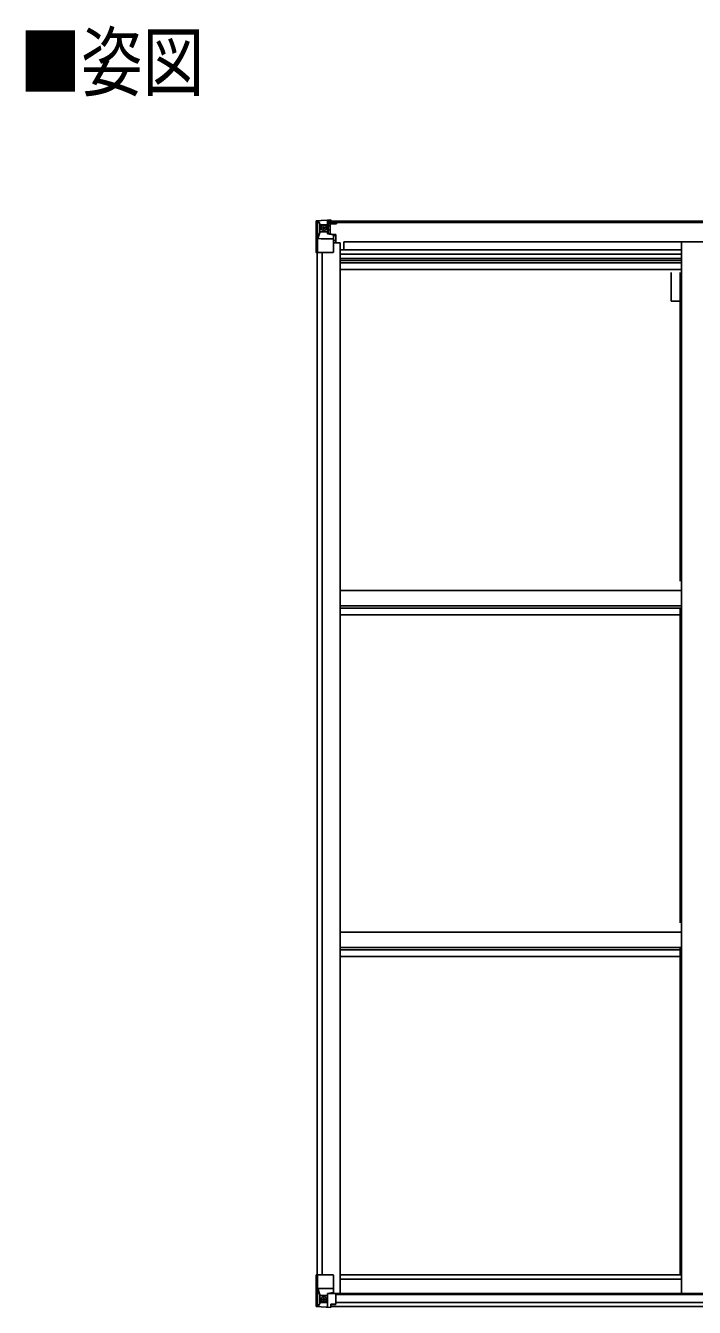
# Model space of a CAD drawing. Units: millimetres, scale not verified. Extents: x -16820 to 16820, y -11880 to 11880.
# Drawn here: x -8875 to -7570, y -527 to 1975 of the extents above; entities that cross this region are included whole.
import ezdxf
from ezdxf.enums import TextEntityAlignment as Align

# ---------------------------------------------------------------- set-up
doc = ezdxf.new("R2010")
doc.units = ezdxf.units.MM
doc.header["$LTSCALE"] = 40
for name, color, linetype in [('0-2_USER1', 3, 'Continuous'), ('0-4_YKK_13', 4, 'Continuous'), ('0-5_YKK_A1', 4, 'Continuous')]:
    doc.layers.add(name, color=color, linetype=linetype)
doc.styles.add('ＭＳ ゴシック', font='')
doc.styles.get('ＭＳ ゴシック').set_extended_font_data('MS Gothic')

msp = doc.modelspace()

# ---------------------------------------------------------------- linework, layer by layer
at = {"layer": '0-4_YKK_13'}
for p, q in [((-8307.95, 1593.13), (-8307.95, 1593.09)), ((-8307.01, 1594.13), (-8307.01, 1594.13)), ((-8307.01, 1594.08), (-8307.01, 1594.12)), ((-8298.04, 1594.51), (-8305.97, 1594.04)), ((-8305.11, 1593.07), (-8305.11, 1593)), ((-8305.11, 1532.42), (-8305.11, 1593)), ((-8301.14, 1589.63), (-8303.87, 1593.29)), ((-8300.28, 1586.12), (-8297.95, 1586.18)), ((-8300.28, 1572.65), (-8300.28, 1586.12)), ((-8285.95, 1595.3), (-8297.95, 1594.52)), ((-8297.95, 1586.17), (-8285.95, 1586.17)), ((-8292.47, 1578.98), (-8292.47, 1578.02)), ((-8286.95, 1586.17), (-8285.95, 1586.17)), ((-8279.45, 1595.81), (-8285.95, 1595.42)), ((-8285.95, 1569.32), (-8285.95, 1595.42)), ((-8285.95, 1594.53), (-8279.45, 1594.93)), ((-8284.45, 1589.71), (-8285.95, 1589.71)), ((-8284.45, 1586.17), (-8285.95, 1586.17)), ((-8279.45, 1594), (-8284.45, 1593.92)), ((-8283.95, 1589.35), (-8284.45, 1589.35)), ((-8280.45, 1584.42), (-8284.45, 1584.42)), ((-8284.34, 1588.05), (-8280.45, 1588.05)), ((-8283.96, 1588.26), (-8283.96, 1588.42)), ((-8283.96, 1588.42), (-8283.95, 1588.42)), ((-8283.95, 1590.38), (-8283.95, 1588.42)), ((-8275.95, 1590.38), (-8283.95, 1590.38)), ((-8275.95, 1590.35), (-8283.95, 1590.35)), ((-8273.95, 1588.51), (-8283.95, 1588.42)), ((-8280.45, 1568.31), (-8280.45, 1588.28)), ((-8279.45, 1594.93), (-8279.45, 1595.81)), ((-8279.45, 1594.41), (-8279.45, 1594.93)), ((-8279.45, 1594.41), (-8279.45, 1594)), ((-8279.45, 1594), (-8279.45, 1593.18)), ((-8274.45, 1593.62), (-8274.45, 1593.18)), ((-8274.15, 1593.62), (-8274.45, 1593.62)), ((-8274.15, 1593.62), (-8272.46, 1593.18)), ((-8273.95, 1590.12), (-8268.95, 1590.12)), ((-8273.95, 1588.51), (-8273.95, 1590.12)), ((-8268.95, 1591.04), (-8268.95, 1590.12)), ((-8268.95, 1590.12), (-8267.95, 1590.12)), ((-8267.95, 1590.12), (-8267.95, 1591.04)), ((-8267.95, 1590.12), (-8267.95, 1588.55)), ((-8267.95, 1588.43), (-8267.95, 1588.55)), ((-8304.56, 1559.3), (-8300.42, 1571.38)), ((-8304.56, 1559.3), (-8297.95, 1559.08)), ((-8297.95, 1572.61), (-8300.28, 1572.65)), ((-8297.95, 1572.62), (-8285.95, 1572.62)), ((-8297.95, 1572.61), (-8297.95, 1572.62)), ((-8297.95, 1559.08), (-8273.95, 1559.08)), ((-8284.45, 1572.62), (-8285.95, 1572.62)), ((-8285.13, 1569.06), (-8274.78, 1567.41)), ((-8285.13, 1568.43), (-8285.13, 1569.06)), ((-8274.78, 1566.77), (-8285.13, 1568.43)), ((-8280.45, 1576.21), (-8284.45, 1576.21)), ((-8274.78, 1567.41), (-8274.78, 1566.77)), ((-8274.5, 1567.33), (-8270.45, 1567.29)), ((-8273.95, 1533.42), (-8273.95, 1566.51)), ((-8269.45, 1555.42), (-8273.95, 1555.42)), ((-8269.45, 1567.29), (-8270.45, 1567.29)), ((-8270.45, 1565.56), (-8269.45, 1565.57)), ((-8269.45, 1551.07), (-8269.45, 1567.29)), ((-8305.11, 1532.42), (-8274.95, 1532.42)), ((-8307.95, -463.56), (-8274.95, -463.56)), ((-8307.95, -524.27), (-8307.95, -463.56)), ((-8305.11, -463.56), (-8305.11, -524.15)), ((-8273.95, -464.56), (-8273.95, -497.66)), ((-8304.56, -490.44), (-8297.95, -490.23)), ((-8304.56, -490.44), (-8300.42, -502.53)), ((-8297.95, -490.23), (-8273.95, -490.23)), ((-8285.95, -499.77), (-8279.45, -499.77)), ((-8285.95, -499.77), (-8285.95, -526.56)), ((-8274.78, -497.92), (-8285.13, -499.57)), ((-8285.13, -499.57), (-8285.13, -499.77)), ((-8282.43, -499.77), (-8274.78, -498.55)), ((-8279.45, -499.77), (-8270.45, -499.81)), ((-8274.78, -498.55), (-8274.78, -497.92)), ((-8307.01, -525.23), (-8307.01, -525.27)), ((-8298.04, -525.66), (-8305.97, -525.19)), ((-8305.11, -524.21), (-8305.11, -524.15)), ((-8301.14, -520.77), (-8303.87, -524.44)), ((-8297.95, -503.76), (-8300.28, -503.79)), ((-8300.28, -503.79), (-8300.28, -517.26)), ((-8300.28, -517.26), (-8297.95, -517.32)), ((-8297.95, -503.76), (-8297.95, -503.76)), ((-8285.95, -503.76), (-8297.95, -503.76)), ((-8297.95, -517.32), (-8285.95, -517.32)), ((-8293.43, -510.12), (-8293.43, -509.16)), ((-8279.45, -526.96), (-8279.45, -521.01)), ((-8270.45, -521.59), (-8279.45, -521.64)), ((-8269.45, -500.72), (-8269.45, -520.87)), ((-8285.95, -526.45), (-8297.95, -525.66))]:
    msp.add_line(p, q, dxfattribs=at)
for points in [[(-8307.95, 1593.09), (-8307.95, 1532.42), (-8305.11, 1532.42)], [(-8307.01, 1594.13), (-8297.95, 1594.68), (-8285.95, 1595.42)], [(-8294.39, 1579.94), (-8295.35, 1579.94), (-8295.35, 1580.9), (-8294.39, 1580.9)], [(-8293.43, 1581.86), (-8293.43, 1582.82), (-8292.47, 1582.82), (-8292.47, 1581.86)], [(-8292.47, 1578.02), (-8293.43, 1578.02), (-8293.43, 1578.98)], [(-8291.51, 1580.9), (-8290.55, 1580.9), (-8290.55, 1579.94), (-8291.51, 1579.94)], [(-8279.45, 1594.41), (-8284.45, 1594.41), (-8284.45, 1568.95)], [(-8268.95, 1588.39), (-8283.95, 1588.26), (-8283.96, 1588.26)], [(-8283.95, 1589.35), (-8275.95, 1589.35), (-8275.95, 1591.04)], [(-8273.95, 1588.51), (-8273.95, 1588.5), (-8267.95, 1588.55)], [(-8270.45, 1567.29), (-8270.45, 1565.56), (-8273.95, 1565.54)], [(-8307.01, -525.27), (-8297.95, -525.83), (-8279.45, -526.96)], [(-8294.39, -512.04), (-8295.35, -512.04), (-8295.35, -511.08), (-8294.39, -511.08)], [(-8293.43, -509.16), (-8292.47, -509.16), (-8292.47, -510.12)], [(-8292.47, -513), (-8292.47, -513.96), (-8293.43, -513.96), (-8293.43, -513)], [(-8291.51, -511.08), (-8290.55, -511.08), (-8290.55, -512.04), (-8291.51, -512.04)], [(-8269.45, -520.87), (-8269.46, -520.98), (-8279.45, -521.01)]]:
    msp.add_lwpolyline(points, dxfattribs=at)
for centre in [(-8292.95, 1580.42), (-8292.95, -511.56)]:
    msp.add_circle(centre, 5.3, dxfattribs=at)
for centre, radius, start, end in [((-8306.95, 1593.13), 1, 93.50017, 180.00079), ((-8306.95, 1593.12), 0.999, 93.4424, 179.95083), ((-8306.95, 1593.09), 0.999, 93.4424, 179.95083), ((-8305.8, 1606.73), 12.7, 269.24466, 275.10311), ((-8303.83, 1593.12), 1.28, 131.17831, 182.45895), ((-8294.39, 1581.86), 0.96, 270, 0), ((-8294.39, 1578.98), 0.96, 0, 90), ((-8291.51, 1581.86), 0.96, 180, 270), ((-8291.51, 1578.98), 0.96, 90, 180), ((-8283.95, 1590.88), 0.5, 179.99802, 269.99691), ((-8283.95, 1590.85), 0.5, 180.00109, 270.00109), ((-8283.95, 1587.92), 0.5, 90.52895, 180.04464), ((-8283.94, 1587.74), 0.513, 91.88028, 181.04707), ((-8268.81, 1596.08), 7.69, 268.96999, 276.43426), ((-8285.02, 1569.99), 0.937, 182.32209, 263.26766), ((-8285.02, 1569.36), 0.937, 182.32209, 263.26766), ((-8274.89, 1566.48), 0.937, 2.32209, 83.26766), ((-8274.89, 1565.84), 0.937, 2.32209, 83.26766), ((-8274.95, 1533.42), 1, 270, 0), ((-8274.95, -464.56), 1, 0, 90), ((-8285.02, -500.5), 0.937, 96.73234, 129.06602), ((-8274.89, -496.99), 0.937, 276.73234, 357.67791), ((-8274.89, -497.62), 0.937, 276.73234, 357.67791), ((-8306.95, -524.23), 0.999, 180.04917, 266.5576), ((-8306.95, -524.27), 0.999, 180.04917, 266.5576), ((-8306.95, -524.27), 1, 179.99921, 266.49983), ((-8305.8, -537.88), 12.7, 84.89689, 90.75534), ((-8303.83, -524.27), 1.28, 177.54105, 228.82169), ((-8294.39, -510.12), 0.96, 270, 0), ((-8294.39, -513), 0.96, 0, 90), ((-8291.51, -510.12), 0.96, 180, 270), ((-8291.51, -513), 0.96, 90, 180)]:
    msp.add_arc(centre, radius, start, end, dxfattribs=at)
for centre, major_axis, ratio, start_param, end_param in [((-8106.01, 1606.44), (201, 12.36), 0.060933, 3.1373463, 3.1378449), ((-8305.01, 1594.21), (2, 0.12), 0.060933, 3.1378449, 4.2119296), ((-8304.82, 1591.11), (-0.02, 3), 0.466854, 5.5234897, 6.1575023), ((-8303.15, 1586.04), (0.03, 5), 0.573921, 4.7320603, 5.5159136), ((-8379.7, 1586.17), (81.75, 0), 0.061163, 0, 0.0007725), ((-8303.84, 1561.65), (0.85, 2.32), 0.403757, 2.3087461, 3.2744049), ((-8301.69, 1572.67), (0, 3), 0.468246, 4.2703918, 4.7058971), ((-8303.84, -492.79), (0.85, -2.32), 0.403757, 3.0087805, 3.9744392), ((-8270.45, -500.71), (1, -0.021), 0.906239, 0.0187047, 1.589501), ((-8305.01, -525.35), (2, -0.12), 0.060933, 2.0712557, 3.1453404), ((-8106.01, -537.58), (201, -12.36), 0.060933, 3.1453404, 3.145839), ((-8304.82, -522.25), (-0.02, -3), 0.466854, 0.125683, 0.7596956), ((-8303.15, -517.18), (0.03, -5), 0.573921, 0.7672717, 1.551125), ((-8301.69, -503.81), (0, -3), 0.468246, 1.5772882, 2.0127935), ((-8379.7, -517.32), (81.75, 0), 0.061163, 6.2824128, 6.2831853), ((-8270.45, -520.88), (1, 0.012), 0.707053, 4.7036637, 6.124411)]:
    msp.add_ellipse(centre, major_axis=major_axis, ratio=ratio, start_param=start_param, end_param=end_param, dxfattribs=at)
at = {"layer": '0-5_YKK_A1'}
for p, q in [((-8284.45, 1593.18), (-5423.45, 1593.18)), ((-8284.45, 1591.04), (-5423.45, 1591.04)), ((-8253.45, 1537.38), (-8253.45, 1552.9)), ((-8253.45, 1552.9), (-5454.45, 1552.9)), ((-7594.95, 1552.88), (-7594.95, -499.58)), ((-8305.95, 1532.42), (-8305.95, -464.59)), ((-8296.25, 1532.42), (-8296.25, -464.59)), ((-8273.95, 1551.07), (-8260.95, 1551.07)), ((-8260.95, 1551.07), (-8260.95, -499.58)), ((-8260.95, 1537.38), (-7594.95, 1537.38)), ((-8260.95, 1528.99), (-7594.95, 1528.99)), ((-8260.95, 1520.79), (-7594.95, 1520.79)), ((-8260.95, 1516.86), (-7594.95, 1516.86)), ((-8260.95, 1511.78), (-7594.95, 1511.78)), ((-8260.95, 1498.78), (-7594.95, 1498.78)), ((-7615.15, 1437.18), (-7615.15, 1493.45)), ((-7597.45, 890.89), (-7597.45, 1493.45)), ((-7597.45, 1437.18), (-7615.15, 1437.18)), ((-8260.92, 872.12), (-7594.95, 872.12)), ((-8260.92, 842.39), (-7594.95, 842.39)), ((-8260.92, 837.84), (-7594.95, 837.84)), ((-7597.45, 223.43), (-7597.45, 839.27)), ((-8260.92, 824.83), (-7594.95, 824.83)), ((-8260.92, 205.13), (-7594.95, 205.13)), ((-8260.92, 175.39), (-7594.95, 175.39)), ((-7597.45, -463.41), (-7597.45, 176.25)), ((-8260.92, 170.85), (-7594.95, 170.85)), ((-8260.92, 157.84), (-7594.95, 157.84)), ((-8260.95, -463.41), (-7594.95, -463.41)), ((-8260.95, -471.76), (-7594.95, -471.76)), ((-8281.22, -499.58), (-5426.69, -499.58)), ((-8279.45, -525.36), (-5428.45, -525.36)), ((-8269.45, -501.84), (-5438.45, -501.84)), ((-8269.45, -517.46), (-5438.45, -517.46))]:
    msp.add_line(p, q, dxfattribs=at)

# ---------------------------------------------------------------- texts
at = {"layer": '0-2_USER1', "style": 'ＭＳ ゴシック', "width": 0.8}
msp.add_text('■姿図', height=110, dxfattribs=at).set_placement((-8886.52, 1816.01), align=Align.BOTTOM_LEFT)

doc.saveas('drawing.dxf')
